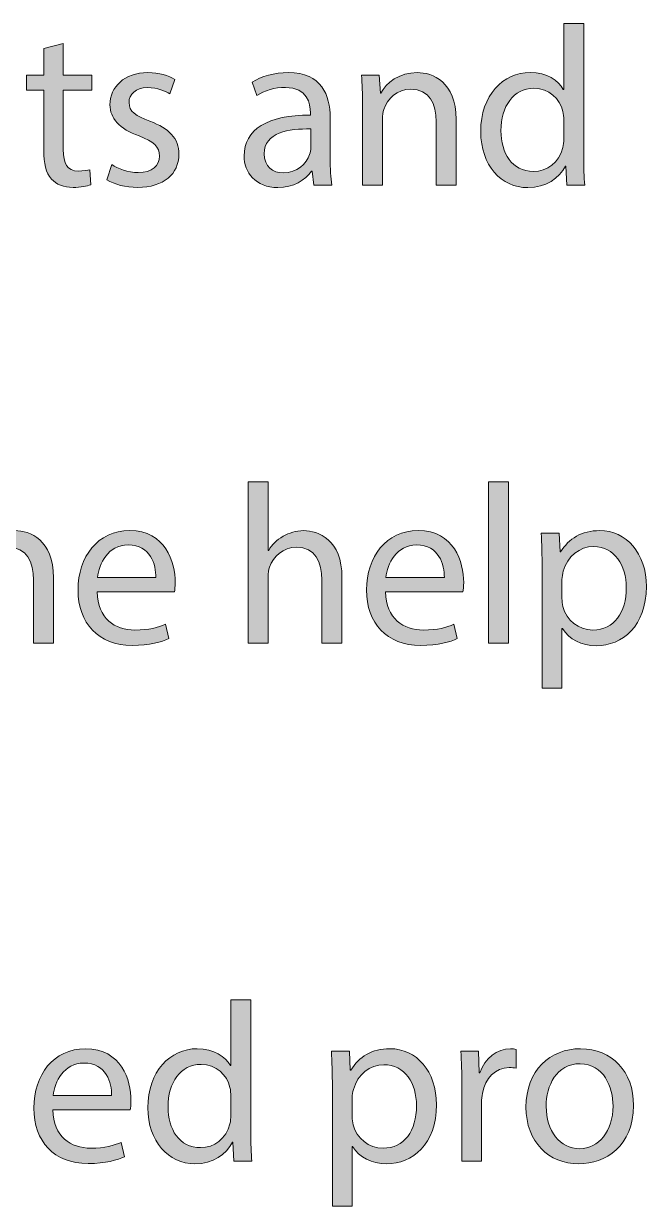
# Model space of a CAD drawing. Header units: inches. Extents: x 0.1 to 22.4, y -34.4 to -0.1.
# Drawn here: x 11.072 to 12.213, y -9.137 to -6.97 of the extents above; entities that cross this region are included whole.
import ezdxf

# ---------------------------------------------------------------- set-up
doc = ezdxf.new("R2010")
doc.units = ezdxf.units.IN
doc.header["$MEASUREMENT"] = 0
doc.layers.add('Layer 1', color=7, linetype='Continuous')

# ---------------------------------------------------------------- blocks, each defined once
blk = doc.blocks.new('block 9')
at = {"layer": 'Layer 1', "true_color": 0x231f20}
h = blk.add_hatch(color=250, dxfattribs=at)
h.dxf.hatch_style = 2
edge = h.paths.add_edge_path()
edge.add_spline(control_points=[(12.0982, -6.9703), (12.0982, -6.9703), (12.0982, -7.214), (12.0982, -7.214), (12.0982, -7.232), (12.0986, -7.2524), (12.0999, -7.2661), (12.0999, -7.2661), (12.067, -7.2661), (12.067, -7.2661), (12.067, -7.2661), (12.0653, -7.2311), (12.0653, -7.2311), (12.0653, -7.2311), (12.0645, -7.2311), (12.0645, -7.2311), (12.0532, -7.2536), (12.0286, -7.2707), (11.9957, -7.2707), (11.947, -7.2707), (11.9095, -7.2295), (11.9095, -7.1682), (11.9091, -7.1011), (11.9507, -7.0599), (11.9999, -7.0599), (12.0307, -7.0599), (12.0515, -7.0745), (12.0607, -7.0907), (12.0607, -7.0907), (12.0616, -7.0907), (12.0616, -7.0907), (12.0616, -7.0907), (12.0616, -6.9703), (12.0616, -6.9703), (12.0616, -6.9703), (12.0982, -6.9703), (12.0982, -6.9703)], knot_values=[0, 0, 0, 0, 1, 1, 1, 2, 2, 2, 3, 3, 3, 4, 4, 4, 5, 5, 5, 6, 6, 6, 7, 7, 7, 8, 8, 8, 9, 9, 9, 10, 10, 10, 11, 11, 11, 12, 12, 12, 12], degree=3, periodic=1)
edge = h.paths.add_edge_path()
edge.add_spline(control_points=[(12.0616, -7.1465), (12.0616, -7.142), (12.0611, -7.1357), (12.0599, -7.1311), (12.0545, -7.1078), (12.0345, -7.0886), (12.007, -7.0886), (11.969, -7.0886), (11.9465, -7.122), (11.9465, -7.1665), (11.9465, -7.2074), (11.9666, -7.2411), (12.0061, -7.2411), (12.0307, -7.2411), (12.0532, -7.2249), (12.0599, -7.1974), (12.0611, -7.1924), (12.0616, -7.1874), (12.0616, -7.1815), (12.0616, -7.1815), (12.0616, -7.1465), (12.0616, -7.1465)], knot_values=[0, 0, 0, 0, 1, 1, 1, 2, 2, 2, 3, 3, 3, 4, 4, 4, 5, 5, 5, 6, 6, 6, 7, 7, 7, 7], degree=3, periodic=1)
h = blk.add_hatch(color=250, dxfattribs=at)
h.dxf.hatch_style = 2
edge = h.paths.add_edge_path()
edge.add_spline(control_points=[(11.1449, -7.0066), (11.1449, -7.0066), (11.1449, -7.0645), (11.1449, -7.0645), (11.1449, -7.0645), (11.1974, -7.0645), (11.1974, -7.0645), (11.1974, -7.0645), (11.1974, -7.0924), (11.1974, -7.0924), (11.1974, -7.0924), (11.1449, -7.0924), (11.1449, -7.0924), (11.1449, -7.0924), (11.1449, -7.2011), (11.1449, -7.2011), (11.1449, -7.2261), (11.152, -7.2403), (11.1724, -7.2403), (11.182, -7.2403), (11.1891, -7.239), (11.1936, -7.2378), (11.1936, -7.2378), (11.1953, -7.2653), (11.1953, -7.2653), (11.1882, -7.2682), (11.177, -7.2703), (11.1628, -7.2703), (11.1457, -7.2703), (11.132, -7.2649), (11.1232, -7.2549), (11.1128, -7.244), (11.1091, -7.2261), (11.1091, -7.2024), (11.1091, -7.2024), (11.1091, -7.0924), (11.1091, -7.0924), (11.1091, -7.0924), (11.0778, -7.0924), (11.0778, -7.0924), (11.0778, -7.0924), (11.0778, -7.0645), (11.0778, -7.0645), (11.0778, -7.0645), (11.1091, -7.0645), (11.1091, -7.0645), (11.1091, -7.0645), (11.1091, -7.0161), (11.1091, -7.0161), (11.1091, -7.0161), (11.1449, -7.0066), (11.1449, -7.0066)], knot_values=[0, 0, 0, 0, 1, 1, 1, 2, 2, 2, 3, 3, 3, 4, 4, 4, 5, 5, 5, 6, 6, 6, 7, 7, 7, 8, 8, 8, 9, 9, 9, 10, 10, 10, 11, 11, 11, 12, 12, 12, 13, 13, 13, 14, 14, 14, 15, 15, 15, 16, 16, 16, 17, 17, 17, 17], degree=3, periodic=1)
h = blk.add_hatch(color=250, dxfattribs=at)
h.dxf.hatch_style = 2
edge = h.paths.add_edge_path()
edge.add_spline(control_points=[(11.2336, -7.2286), (11.2445, -7.2357), (11.2636, -7.2432), (11.282, -7.2432), (11.3086, -7.2432), (11.3211, -7.2299), (11.3211, -7.2132), (11.3211, -7.1957), (11.3107, -7.1861), (11.2836, -7.1761), (11.2474, -7.1632), (11.2303, -7.1432), (11.2303, -7.1191), (11.2303, -7.0865), (11.2566, -7.0599), (11.2999, -7.0599), (11.3203, -7.0599), (11.3382, -7.0657), (11.3495, -7.0724), (11.3495, -7.0724), (11.3403, -7.0991), (11.3403, -7.0991), (11.3324, -7.094), (11.3178, -7.0874), (11.2991, -7.0874), (11.2774, -7.0874), (11.2653, -7.0999), (11.2653, -7.1149), (11.2653, -7.1316), (11.2774, -7.1391), (11.3036, -7.149), (11.3386, -7.1624), (11.3566, -7.1799), (11.3566, -7.2099), (11.3566, -7.2453), (11.329, -7.2703), (11.2811, -7.2703), (11.2591, -7.2703), (11.2386, -7.2649), (11.2245, -7.2565), (11.2245, -7.2565), (11.2336, -7.2286), (11.2336, -7.2286)], knot_values=[0, 0, 0, 0, 1, 1, 1, 2, 2, 2, 3, 3, 3, 4, 4, 4, 5, 5, 5, 6, 6, 6, 7, 7, 7, 8, 8, 8, 9, 9, 9, 10, 10, 10, 11, 11, 11, 12, 12, 12, 13, 13, 13, 14, 14, 14, 14], degree=3, periodic=1)
h = blk.add_hatch(color=250, dxfattribs=at)
h.dxf.hatch_style = 2
edge = h.paths.add_edge_path()
edge.add_spline(control_points=[(11.6036, -7.2661), (11.6036, -7.2661), (11.6007, -7.2407), (11.6007, -7.2407), (11.6007, -7.2407), (11.5995, -7.2407), (11.5995, -7.2407), (11.5882, -7.2565), (11.5666, -7.2707), (11.5378, -7.2707), (11.497, -7.2707), (11.4761, -7.242), (11.4761, -7.2128), (11.4761, -7.164), (11.5195, -7.1374), (11.5974, -7.1378), (11.5974, -7.1378), (11.5974, -7.1336), (11.5974, -7.1336), (11.5974, -7.117), (11.5928, -7.087), (11.5516, -7.087), (11.5328, -7.087), (11.5132, -7.0928), (11.4991, -7.102), (11.4991, -7.102), (11.4907, -7.0778), (11.4907, -7.0778), (11.5074, -7.067), (11.5316, -7.0599), (11.557, -7.0599), (11.6186, -7.0599), (11.6336, -7.102), (11.6336, -7.1424), (11.6336, -7.1424), (11.6336, -7.2178), (11.6336, -7.2178), (11.6336, -7.2353), (11.6345, -7.2524), (11.637, -7.2661), (11.637, -7.2661), (11.6036, -7.2661), (11.6036, -7.2661)], knot_values=[0, 0, 0, 0, 1, 1, 1, 2, 2, 2, 3, 3, 3, 4, 4, 4, 5, 5, 5, 6, 6, 6, 7, 7, 7, 8, 8, 8, 9, 9, 9, 10, 10, 10, 11, 11, 11, 12, 12, 12, 13, 13, 13, 14, 14, 14, 14], degree=3, periodic=1)
edge = h.paths.add_edge_path()
edge.add_spline(control_points=[(11.5982, -7.1632), (11.5582, -7.1624), (11.5128, -7.1695), (11.5128, -7.2086), (11.5128, -7.2324), (11.5286, -7.2436), (11.5474, -7.2436), (11.5736, -7.2436), (11.5903, -7.227), (11.5961, -7.2099), (11.5974, -7.2061), (11.5982, -7.202), (11.5982, -7.1982), (11.5982, -7.1982), (11.5982, -7.1632), (11.5982, -7.1632)], knot_values=[0, 0, 0, 0, 1, 1, 1, 2, 2, 2, 3, 3, 3, 4, 4, 4, 5, 5, 5, 5], degree=3, periodic=1)
h = blk.add_hatch(color=250, dxfattribs=at)
h.dxf.hatch_style = 2
edge = h.paths.add_edge_path()
edge.add_spline(control_points=[(11.6928, -7.1191), (11.6928, -7.0982), (11.6924, -7.0811), (11.6911, -7.0645), (11.6911, -7.0645), (11.7236, -7.0645), (11.7236, -7.0645), (11.7236, -7.0645), (11.7257, -7.0978), (11.7257, -7.0978), (11.7257, -7.0978), (11.7265, -7.0978), (11.7265, -7.0978), (11.7365, -7.0786), (11.7599, -7.0599), (11.7932, -7.0599), (11.8211, -7.0599), (11.8645, -7.0766), (11.8645, -7.1457), (11.8645, -7.1457), (11.8645, -7.2661), (11.8645, -7.2661), (11.8645, -7.2661), (11.8278, -7.2661), (11.8278, -7.2661), (11.8278, -7.2661), (11.8278, -7.1499), (11.8278, -7.1499), (11.8278, -7.1174), (11.8157, -7.0903), (11.7811, -7.0903), (11.757, -7.0903), (11.7382, -7.1074), (11.732, -7.1278), (11.7303, -7.1324), (11.7295, -7.1386), (11.7295, -7.1449), (11.7295, -7.1449), (11.7295, -7.2661), (11.7295, -7.2661), (11.7295, -7.2661), (11.6928, -7.2661), (11.6928, -7.2661), (11.6928, -7.2661), (11.6928, -7.1191), (11.6928, -7.1191)], knot_values=[0, 0, 0, 0, 1, 1, 1, 2, 2, 2, 3, 3, 3, 4, 4, 4, 5, 5, 5, 6, 6, 6, 7, 7, 7, 8, 8, 8, 9, 9, 9, 10, 10, 10, 11, 11, 11, 12, 12, 12, 13, 13, 13, 14, 14, 14, 15, 15, 15, 15], degree=3, periodic=1)
at = {"layer": 'Layer 1', "lineweight": 0}
for points, knots in [([(12.0982, -6.9703), (12.0982, -6.9703), (12.0982, -7.214), (12.0982, -7.214), (12.0982, -7.232), (12.0986, -7.2524), (12.0999, -7.2661), (12.0999, -7.2661), (12.067, -7.2661), (12.067, -7.2661), (12.067, -7.2661), (12.0653, -7.2311), (12.0653, -7.2311), (12.0653, -7.2311), (12.0645, -7.2311), (12.0645, -7.2311), (12.0532, -7.2536), (12.0286, -7.2707), (11.9957, -7.2707), (11.947, -7.2707), (11.9095, -7.2295), (11.9095, -7.1682), (11.9091, -7.1011), (11.9507, -7.0599), (11.9999, -7.0599), (12.0307, -7.0599), (12.0515, -7.0745), (12.0607, -7.0907), (12.0607, -7.0907), (12.0616, -7.0907), (12.0616, -7.0907), (12.0616, -7.0907), (12.0616, -6.9703), (12.0616, -6.9703), (12.0616, -6.9703), (12.0982, -6.9703), (12.0982, -6.9703)], [0, 0, 0, 0, 1, 1, 1, 2, 2, 2, 3, 3, 3, 4, 4, 4, 5, 5, 5, 6, 6, 6, 7, 7, 7, 8, 8, 8, 9, 9, 9, 10, 10, 10, 11, 11, 11, 12, 12, 12, 12]), ([(11.1449, -7.0066), (11.1449, -7.0066), (11.1449, -7.0645), (11.1449, -7.0645), (11.1449, -7.0645), (11.1974, -7.0645), (11.1974, -7.0645), (11.1974, -7.0645), (11.1974, -7.0924), (11.1974, -7.0924), (11.1974, -7.0924), (11.1449, -7.0924), (11.1449, -7.0924), (11.1449, -7.0924), (11.1449, -7.2011), (11.1449, -7.2011), (11.1449, -7.2261), (11.152, -7.2403), (11.1724, -7.2403), (11.182, -7.2403), (11.1891, -7.239), (11.1936, -7.2378), (11.1936, -7.2378), (11.1953, -7.2653), (11.1953, -7.2653), (11.1882, -7.2682), (11.177, -7.2703), (11.1628, -7.2703), (11.1457, -7.2703), (11.132, -7.2649), (11.1232, -7.2549), (11.1128, -7.244), (11.1091, -7.2261), (11.1091, -7.2024), (11.1091, -7.2024), (11.1091, -7.0924), (11.1091, -7.0924), (11.1091, -7.0924), (11.0778, -7.0924), (11.0778, -7.0924), (11.0778, -7.0924), (11.0778, -7.0645), (11.0778, -7.0645), (11.0778, -7.0645), (11.1091, -7.0645), (11.1091, -7.0645), (11.1091, -7.0645), (11.1091, -7.0161), (11.1091, -7.0161), (11.1091, -7.0161), (11.1449, -7.0066), (11.1449, -7.0066)], [0, 0, 0, 0, 1, 1, 1, 2, 2, 2, 3, 3, 3, 4, 4, 4, 5, 5, 5, 6, 6, 6, 7, 7, 7, 8, 8, 8, 9, 9, 9, 10, 10, 10, 11, 11, 11, 12, 12, 12, 13, 13, 13, 14, 14, 14, 15, 15, 15, 16, 16, 16, 17, 17, 17, 17]), ([(11.2336, -7.2286), (11.2445, -7.2357), (11.2636, -7.2432), (11.282, -7.2432), (11.3086, -7.2432), (11.3211, -7.2299), (11.3211, -7.2132), (11.3211, -7.1957), (11.3107, -7.1861), (11.2836, -7.1761), (11.2474, -7.1632), (11.2303, -7.1432), (11.2303, -7.1191), (11.2303, -7.0865), (11.2566, -7.0599), (11.2999, -7.0599), (11.3203, -7.0599), (11.3382, -7.0657), (11.3495, -7.0724), (11.3495, -7.0724), (11.3403, -7.0991), (11.3403, -7.0991), (11.3324, -7.094), (11.3178, -7.0874), (11.2991, -7.0874), (11.2774, -7.0874), (11.2653, -7.0999), (11.2653, -7.1149), (11.2653, -7.1316), (11.2774, -7.1391), (11.3036, -7.149), (11.3386, -7.1624), (11.3566, -7.1799), (11.3566, -7.2099), (11.3566, -7.2453), (11.329, -7.2703), (11.2811, -7.2703), (11.2591, -7.2703), (11.2386, -7.2649), (11.2245, -7.2565), (11.2245, -7.2565), (11.2336, -7.2286), (11.2336, -7.2286)], [0, 0, 0, 0, 1, 1, 1, 2, 2, 2, 3, 3, 3, 4, 4, 4, 5, 5, 5, 6, 6, 6, 7, 7, 7, 8, 8, 8, 9, 9, 9, 10, 10, 10, 11, 11, 11, 12, 12, 12, 13, 13, 13, 14, 14, 14, 14]), ([(11.6036, -7.2661), (11.6036, -7.2661), (11.6007, -7.2407), (11.6007, -7.2407), (11.6007, -7.2407), (11.5995, -7.2407), (11.5995, -7.2407), (11.5882, -7.2565), (11.5666, -7.2707), (11.5378, -7.2707), (11.497, -7.2707), (11.4761, -7.242), (11.4761, -7.2128), (11.4761, -7.164), (11.5195, -7.1374), (11.5974, -7.1378), (11.5974, -7.1378), (11.5974, -7.1336), (11.5974, -7.1336), (11.5974, -7.117), (11.5928, -7.087), (11.5516, -7.087), (11.5328, -7.087), (11.5132, -7.0928), (11.4991, -7.102), (11.4991, -7.102), (11.4907, -7.0778), (11.4907, -7.0778), (11.5074, -7.067), (11.5316, -7.0599), (11.557, -7.0599), (11.6186, -7.0599), (11.6336, -7.102), (11.6336, -7.1424), (11.6336, -7.1424), (11.6336, -7.2178), (11.6336, -7.2178), (11.6336, -7.2353), (11.6345, -7.2524), (11.637, -7.2661), (11.637, -7.2661), (11.6036, -7.2661), (11.6036, -7.2661)], [0, 0, 0, 0, 1, 1, 1, 2, 2, 2, 3, 3, 3, 4, 4, 4, 5, 5, 5, 6, 6, 6, 7, 7, 7, 8, 8, 8, 9, 9, 9, 10, 10, 10, 11, 11, 11, 12, 12, 12, 13, 13, 13, 14, 14, 14, 14]), ([(11.6928, -7.1191), (11.6928, -7.0982), (11.6924, -7.0811), (11.6911, -7.0645), (11.6911, -7.0645), (11.7236, -7.0645), (11.7236, -7.0645), (11.7236, -7.0645), (11.7257, -7.0978), (11.7257, -7.0978), (11.7257, -7.0978), (11.7265, -7.0978), (11.7265, -7.0978), (11.7365, -7.0786), (11.7599, -7.0599), (11.7932, -7.0599), (11.8211, -7.0599), (11.8645, -7.0766), (11.8645, -7.1457), (11.8645, -7.1457), (11.8645, -7.2661), (11.8645, -7.2661), (11.8645, -7.2661), (11.8278, -7.2661), (11.8278, -7.2661), (11.8278, -7.2661), (11.8278, -7.1499), (11.8278, -7.1499), (11.8278, -7.1174), (11.8157, -7.0903), (11.7811, -7.0903), (11.757, -7.0903), (11.7382, -7.1074), (11.732, -7.1278), (11.7303, -7.1324), (11.7295, -7.1386), (11.7295, -7.1449), (11.7295, -7.1449), (11.7295, -7.2661), (11.7295, -7.2661), (11.7295, -7.2661), (11.6928, -7.2661), (11.6928, -7.2661), (11.6928, -7.2661), (11.6928, -7.1191), (11.6928, -7.1191)], [0, 0, 0, 0, 1, 1, 1, 2, 2, 2, 3, 3, 3, 4, 4, 4, 5, 5, 5, 6, 6, 6, 7, 7, 7, 8, 8, 8, 9, 9, 9, 10, 10, 10, 11, 11, 11, 12, 12, 12, 13, 13, 13, 14, 14, 14, 15, 15, 15, 15]), ([(12.0616, -7.1465), (12.0616, -7.142), (12.0611, -7.1357), (12.0599, -7.1311), (12.0545, -7.1078), (12.0345, -7.0886), (12.007, -7.0886), (11.969, -7.0886), (11.9465, -7.122), (11.9465, -7.1665), (11.9465, -7.2074), (11.9666, -7.2411), (12.0061, -7.2411), (12.0307, -7.2411), (12.0532, -7.2249), (12.0599, -7.1974), (12.0611, -7.1924), (12.0616, -7.1874), (12.0616, -7.1815), (12.0616, -7.1815), (12.0616, -7.1465), (12.0616, -7.1465)], [0, 0, 0, 0, 1, 1, 1, 2, 2, 2, 3, 3, 3, 4, 4, 4, 5, 5, 5, 6, 6, 6, 7, 7, 7, 7]), ([(11.5982, -7.1632), (11.5582, -7.1624), (11.5128, -7.1695), (11.5128, -7.2086), (11.5128, -7.2324), (11.5286, -7.2436), (11.5474, -7.2436), (11.5736, -7.2436), (11.5903, -7.227), (11.5961, -7.2099), (11.5974, -7.2061), (11.5982, -7.202), (11.5982, -7.1982), (11.5982, -7.1982), (11.5982, -7.1632), (11.5982, -7.1632)], [0, 0, 0, 0, 1, 1, 1, 2, 2, 2, 3, 3, 3, 4, 4, 4, 5, 5, 5, 5])]:
    blk.add_open_spline(points, degree=3, knots=knots, dxfattribs=at)
blk = doc.blocks.new('block 10')
at = {"layer": 'Layer 1', "true_color": 0x231f20}
h = blk.add_hatch(color=250, dxfattribs=at)
h.dxf.hatch_style = 2
edge = h.paths.add_edge_path()
edge.add_spline(control_points=[(10.9553, -7.8095), (10.9553, -7.8095), (10.9919, -7.8095), (10.9919, -7.8095), (10.9919, -7.8095), (10.9919, -7.9353), (10.9919, -7.9353), (10.9919, -7.9353), (10.9928, -7.9353), (10.9928, -7.9353), (10.9986, -7.9249), (11.0078, -7.9157), (11.019, -7.9095), (11.0299, -7.9032), (11.0428, -7.899), (11.0565, -7.899), (11.0836, -7.899), (11.1269, -7.9157), (11.1269, -7.9853), (11.1269, -7.9853), (11.1269, -8.1053), (11.1269, -8.1053), (11.1269, -8.1053), (11.0903, -8.1053), (11.0903, -8.1053), (11.0903, -8.1053), (11.0903, -7.9894), (11.0903, -7.9894), (11.0903, -7.9569), (11.0782, -7.9295), (11.0436, -7.9295), (11.0199, -7.9295), (11.0011, -7.9461), (10.9944, -7.9661), (10.9924, -7.9711), (10.9919, -7.9765), (10.9919, -7.9836), (10.9919, -7.9836), (10.9919, -8.1053), (10.9919, -8.1053), (10.9919, -8.1053), (10.9553, -8.1053), (10.9553, -8.1053), (10.9553, -8.1053), (10.9553, -7.8095), (10.9553, -7.8095)], knot_values=[0, 0, 0, 0, 1, 1, 1, 2, 2, 2, 3, 3, 3, 4, 4, 4, 5, 5, 5, 6, 6, 6, 7, 7, 7, 8, 8, 8, 9, 9, 9, 10, 10, 10, 11, 11, 11, 12, 12, 12, 13, 13, 13, 14, 14, 14, 15, 15, 15, 15], degree=3, periodic=1)
h = blk.add_hatch(color=250, dxfattribs=at)
h.dxf.hatch_style = 2
edge = h.paths.add_edge_path()
edge.add_spline(control_points=[(11.4836, -7.8095), (11.4836, -7.8095), (11.5203, -7.8095), (11.5203, -7.8095), (11.5203, -7.8095), (11.5203, -7.9353), (11.5203, -7.9353), (11.5203, -7.9353), (11.5211, -7.9353), (11.5211, -7.9353), (11.5269, -7.9249), (11.5361, -7.9157), (11.5474, -7.9095), (11.5582, -7.9032), (11.5711, -7.899), (11.5849, -7.899), (11.6119, -7.899), (11.6553, -7.9157), (11.6553, -7.9853), (11.6553, -7.9853), (11.6553, -8.1053), (11.6553, -8.1053), (11.6553, -8.1053), (11.6186, -8.1053), (11.6186, -8.1053), (11.6186, -8.1053), (11.6186, -7.9894), (11.6186, -7.9894), (11.6186, -7.9569), (11.6065, -7.9295), (11.5719, -7.9295), (11.5482, -7.9295), (11.5294, -7.9461), (11.5228, -7.9661), (11.5207, -7.9711), (11.5203, -7.9765), (11.5203, -7.9836), (11.5203, -7.9836), (11.5203, -8.1053), (11.5203, -8.1053), (11.5203, -8.1053), (11.4836, -8.1053), (11.4836, -8.1053), (11.4836, -8.1053), (11.4836, -7.8095), (11.4836, -7.8095)], knot_values=[0, 0, 0, 0, 1, 1, 1, 2, 2, 2, 3, 3, 3, 4, 4, 4, 5, 5, 5, 6, 6, 6, 7, 7, 7, 8, 8, 8, 9, 9, 9, 10, 10, 10, 11, 11, 11, 12, 12, 12, 13, 13, 13, 14, 14, 14, 15, 15, 15, 15], degree=3, periodic=1)
h = blk.add_hatch(color=250, dxfattribs=at)
h.dxf.hatch_style = 2
h.paths.add_polyline_path([(11.9236, -7.8095), (11.9603, -7.8095), (11.9603, -8.1053), (11.9236, -8.1053)])
h = blk.add_hatch(color=250, dxfattribs=at)
h.dxf.hatch_style = 2
edge = h.paths.add_edge_path()
edge.add_spline(control_points=[(11.2069, -8.0111), (11.2078, -8.0607), (11.2394, -8.0811), (11.2761, -8.0811), (11.3024, -8.0811), (11.3182, -8.0765), (11.3319, -8.0707), (11.3319, -8.0707), (11.3382, -8.0969), (11.3382, -8.0969), (11.3253, -8.1028), (11.3032, -8.1094), (11.2711, -8.1094), (11.209, -8.1094), (11.1719, -8.0686), (11.1719, -8.0078), (11.1719, -7.947), (11.2078, -7.899), (11.2665, -7.899), (11.3324, -7.899), (11.3499, -7.9569), (11.3499, -7.994), (11.3499, -8.0015), (11.349, -8.0074), (11.3486, -8.0111), (11.3486, -8.0111), (11.2069, -8.0111), (11.2069, -8.0111)], knot_values=[0, 0, 0, 0, 1, 1, 1, 2, 2, 2, 3, 3, 3, 4, 4, 4, 5, 5, 5, 6, 6, 6, 7, 7, 7, 8, 8, 8, 9, 9, 9, 9], degree=3, periodic=1)
edge = h.paths.add_edge_path()
edge.add_spline(control_points=[(11.3144, -7.9849), (11.3149, -7.9615), (11.3049, -7.9253), (11.2636, -7.9253), (11.2265, -7.9253), (11.2103, -7.9595), (11.2074, -7.9849), (11.2074, -7.9849), (11.3144, -7.9849), (11.3144, -7.9849)], knot_values=[0, 0, 0, 0, 1, 1, 1, 2, 2, 2, 3, 3, 3, 3], degree=3, periodic=1)
h = blk.add_hatch(color=250, dxfattribs=at)
h.dxf.hatch_style = 2
edge = h.paths.add_edge_path()
edge.add_spline(control_points=[(11.7353, -8.0111), (11.7361, -8.0607), (11.7678, -8.0811), (11.8044, -8.0811), (11.8307, -8.0811), (11.8465, -8.0765), (11.8603, -8.0707), (11.8603, -8.0707), (11.8665, -8.0969), (11.8665, -8.0969), (11.8536, -8.1028), (11.8315, -8.1094), (11.7994, -8.1094), (11.7374, -8.1094), (11.7003, -8.0686), (11.7003, -8.0078), (11.7003, -7.947), (11.7361, -7.899), (11.7949, -7.899), (11.8607, -7.899), (11.8782, -7.9569), (11.8782, -7.994), (11.8782, -8.0015), (11.8773, -8.0074), (11.8769, -8.0111), (11.8769, -8.0111), (11.7353, -8.0111), (11.7353, -8.0111)], knot_values=[0, 0, 0, 0, 1, 1, 1, 2, 2, 2, 3, 3, 3, 4, 4, 4, 5, 5, 5, 6, 6, 6, 7, 7, 7, 8, 8, 8, 9, 9, 9, 9], degree=3, periodic=1)
edge = h.paths.add_edge_path()
edge.add_spline(control_points=[(11.8428, -7.9849), (11.8432, -7.9615), (11.8332, -7.9253), (11.7919, -7.9253), (11.7549, -7.9253), (11.7386, -7.9595), (11.7357, -7.9849), (11.7357, -7.9849), (11.8428, -7.9849), (11.8428, -7.9849)], knot_values=[0, 0, 0, 0, 1, 1, 1, 2, 2, 2, 3, 3, 3, 3], degree=3, periodic=1)
h = blk.add_hatch(color=250, dxfattribs=at)
h.dxf.hatch_style = 2
edge = h.paths.add_edge_path()
edge.add_spline(control_points=[(12.0219, -7.9694), (12.0219, -7.9436), (12.0211, -7.9228), (12.0203, -7.9036), (12.0203, -7.9036), (12.0532, -7.9036), (12.0532, -7.9036), (12.0532, -7.9036), (12.0549, -7.9382), (12.0549, -7.9382), (12.0549, -7.9382), (12.0557, -7.9382), (12.0557, -7.9382), (12.0707, -7.9136), (12.0944, -7.899), (12.1273, -7.899), (12.1761, -7.899), (12.2128, -7.9403), (12.2128, -8.0015), (12.2128, -8.074), (12.1686, -8.1099), (12.1211, -8.1099), (12.0944, -8.1099), (12.0711, -8.0982), (12.059, -8.0782), (12.059, -8.0782), (12.0582, -8.0782), (12.0582, -8.0782), (12.0582, -8.0782), (12.0582, -8.1878), (12.0582, -8.1878), (12.0582, -8.1878), (12.0219, -8.1878), (12.0219, -8.1878), (12.0219, -8.1878), (12.0219, -7.9694), (12.0219, -7.9694)], knot_values=[0, 0, 0, 0, 1, 1, 1, 2, 2, 2, 3, 3, 3, 4, 4, 4, 5, 5, 5, 6, 6, 6, 7, 7, 7, 8, 8, 8, 9, 9, 9, 10, 10, 10, 11, 11, 11, 12, 12, 12, 12], degree=3, periodic=1)
edge = h.paths.add_edge_path()
edge.add_spline(control_points=[(12.0582, -8.0232), (12.0582, -8.0286), (12.059, -8.0336), (12.0599, -8.0382), (12.0665, -8.0636), (12.0886, -8.0811), (12.1148, -8.0811), (12.1536, -8.0811), (12.1761, -8.0494), (12.1761, -8.0032), (12.1761, -7.9628), (12.1548, -7.9282), (12.1161, -7.9282), (12.0911, -7.9282), (12.0678, -7.9461), (12.0607, -7.9736), (12.0594, -7.9782), (12.0582, -7.9836), (12.0582, -7.9886), (12.0582, -7.9886), (12.0582, -8.0232), (12.0582, -8.0232)], knot_values=[0, 0, 0, 0, 1, 1, 1, 2, 2, 2, 3, 3, 3, 4, 4, 4, 5, 5, 5, 6, 6, 6, 7, 7, 7, 7], degree=3, periodic=1)
at = {"layer": 'Layer 1', "lineweight": 0}
blk.add_lwpolyline([(11.9236, -7.8095), (11.9603, -7.8095), (11.9603, -8.1053), (11.9236, -8.1053), (11.9236, -7.8095)], dxfattribs=at)
for points, knots in [([(10.9553, -7.8095), (10.9553, -7.8095), (10.9919, -7.8095), (10.9919, -7.8095), (10.9919, -7.8095), (10.9919, -7.9353), (10.9919, -7.9353), (10.9919, -7.9353), (10.9928, -7.9353), (10.9928, -7.9353), (10.9986, -7.9249), (11.0078, -7.9157), (11.019, -7.9095), (11.0299, -7.9032), (11.0428, -7.899), (11.0565, -7.899), (11.0836, -7.899), (11.1269, -7.9157), (11.1269, -7.9853), (11.1269, -7.9853), (11.1269, -8.1053), (11.1269, -8.1053), (11.1269, -8.1053), (11.0903, -8.1053), (11.0903, -8.1053), (11.0903, -8.1053), (11.0903, -7.9894), (11.0903, -7.9894), (11.0903, -7.9569), (11.0782, -7.9295), (11.0436, -7.9295), (11.0199, -7.9295), (11.0011, -7.9461), (10.9944, -7.9661), (10.9924, -7.9711), (10.9919, -7.9765), (10.9919, -7.9836), (10.9919, -7.9836), (10.9919, -8.1053), (10.9919, -8.1053), (10.9919, -8.1053), (10.9553, -8.1053), (10.9553, -8.1053), (10.9553, -8.1053), (10.9553, -7.8095), (10.9553, -7.8095)], [0, 0, 0, 0, 1, 1, 1, 2, 2, 2, 3, 3, 3, 4, 4, 4, 5, 5, 5, 6, 6, 6, 7, 7, 7, 8, 8, 8, 9, 9, 9, 10, 10, 10, 11, 11, 11, 12, 12, 12, 13, 13, 13, 14, 14, 14, 15, 15, 15, 15]), ([(11.4836, -7.8095), (11.4836, -7.8095), (11.5203, -7.8095), (11.5203, -7.8095), (11.5203, -7.8095), (11.5203, -7.9353), (11.5203, -7.9353), (11.5203, -7.9353), (11.5211, -7.9353), (11.5211, -7.9353), (11.5269, -7.9249), (11.5361, -7.9157), (11.5474, -7.9095), (11.5582, -7.9032), (11.5711, -7.899), (11.5849, -7.899), (11.6119, -7.899), (11.6553, -7.9157), (11.6553, -7.9853), (11.6553, -7.9853), (11.6553, -8.1053), (11.6553, -8.1053), (11.6553, -8.1053), (11.6186, -8.1053), (11.6186, -8.1053), (11.6186, -8.1053), (11.6186, -7.9894), (11.6186, -7.9894), (11.6186, -7.9569), (11.6065, -7.9295), (11.5719, -7.9295), (11.5482, -7.9295), (11.5294, -7.9461), (11.5228, -7.9661), (11.5207, -7.9711), (11.5203, -7.9765), (11.5203, -7.9836), (11.5203, -7.9836), (11.5203, -8.1053), (11.5203, -8.1053), (11.5203, -8.1053), (11.4836, -8.1053), (11.4836, -8.1053), (11.4836, -8.1053), (11.4836, -7.8095), (11.4836, -7.8095)], [0, 0, 0, 0, 1, 1, 1, 2, 2, 2, 3, 3, 3, 4, 4, 4, 5, 5, 5, 6, 6, 6, 7, 7, 7, 8, 8, 8, 9, 9, 9, 10, 10, 10, 11, 11, 11, 12, 12, 12, 13, 13, 13, 14, 14, 14, 15, 15, 15, 15]), ([(11.2069, -8.0111), (11.2078, -8.0607), (11.2394, -8.0811), (11.2761, -8.0811), (11.3024, -8.0811), (11.3182, -8.0765), (11.3319, -8.0707), (11.3319, -8.0707), (11.3382, -8.0969), (11.3382, -8.0969), (11.3253, -8.1028), (11.3032, -8.1094), (11.2711, -8.1094), (11.209, -8.1094), (11.1719, -8.0686), (11.1719, -8.0078), (11.1719, -7.947), (11.2078, -7.899), (11.2665, -7.899), (11.3324, -7.899), (11.3499, -7.9569), (11.3499, -7.994), (11.3499, -8.0015), (11.349, -8.0074), (11.3486, -8.0111), (11.3486, -8.0111), (11.2069, -8.0111), (11.2069, -8.0111)], [0, 0, 0, 0, 1, 1, 1, 2, 2, 2, 3, 3, 3, 4, 4, 4, 5, 5, 5, 6, 6, 6, 7, 7, 7, 8, 8, 8, 9, 9, 9, 9]), ([(11.7353, -8.0111), (11.7361, -8.0607), (11.7678, -8.0811), (11.8044, -8.0811), (11.8307, -8.0811), (11.8465, -8.0765), (11.8603, -8.0707), (11.8603, -8.0707), (11.8665, -8.0969), (11.8665, -8.0969), (11.8536, -8.1028), (11.8315, -8.1094), (11.7994, -8.1094), (11.7374, -8.1094), (11.7003, -8.0686), (11.7003, -8.0078), (11.7003, -7.947), (11.7361, -7.899), (11.7949, -7.899), (11.8607, -7.899), (11.8782, -7.9569), (11.8782, -7.994), (11.8782, -8.0015), (11.8773, -8.0074), (11.8769, -8.0111), (11.8769, -8.0111), (11.7353, -8.0111), (11.7353, -8.0111)], [0, 0, 0, 0, 1, 1, 1, 2, 2, 2, 3, 3, 3, 4, 4, 4, 5, 5, 5, 6, 6, 6, 7, 7, 7, 8, 8, 8, 9, 9, 9, 9]), ([(12.0219, -7.9694), (12.0219, -7.9436), (12.0211, -7.9228), (12.0203, -7.9036), (12.0203, -7.9036), (12.0532, -7.9036), (12.0532, -7.9036), (12.0532, -7.9036), (12.0549, -7.9382), (12.0549, -7.9382), (12.0549, -7.9382), (12.0557, -7.9382), (12.0557, -7.9382), (12.0707, -7.9136), (12.0944, -7.899), (12.1273, -7.899), (12.1761, -7.899), (12.2128, -7.9403), (12.2128, -8.0015), (12.2128, -8.074), (12.1686, -8.1099), (12.1211, -8.1099), (12.0944, -8.1099), (12.0711, -8.0982), (12.059, -8.0782), (12.059, -8.0782), (12.0582, -8.0782), (12.0582, -8.0782), (12.0582, -8.0782), (12.0582, -8.1878), (12.0582, -8.1878), (12.0582, -8.1878), (12.0219, -8.1878), (12.0219, -8.1878), (12.0219, -8.1878), (12.0219, -7.9694), (12.0219, -7.9694)], [0, 0, 0, 0, 1, 1, 1, 2, 2, 2, 3, 3, 3, 4, 4, 4, 5, 5, 5, 6, 6, 6, 7, 7, 7, 8, 8, 8, 9, 9, 9, 10, 10, 10, 11, 11, 11, 12, 12, 12, 12]), ([(11.3144, -7.9849), (11.3149, -7.9615), (11.3049, -7.9253), (11.2636, -7.9253), (11.2265, -7.9253), (11.2103, -7.9595), (11.2074, -7.9849), (11.2074, -7.9849), (11.3144, -7.9849), (11.3144, -7.9849)], [0, 0, 0, 0, 1, 1, 1, 2, 2, 2, 3, 3, 3, 3]), ([(11.8428, -7.9849), (11.8432, -7.9615), (11.8332, -7.9253), (11.7919, -7.9253), (11.7549, -7.9253), (11.7386, -7.9595), (11.7357, -7.9849), (11.7357, -7.9849), (11.8428, -7.9849), (11.8428, -7.9849)], [0, 0, 0, 0, 1, 1, 1, 2, 2, 2, 3, 3, 3, 3]), ([(12.0582, -8.0232), (12.0582, -8.0286), (12.059, -8.0336), (12.0599, -8.0382), (12.0665, -8.0636), (12.0886, -8.0811), (12.1148, -8.0811), (12.1536, -8.0811), (12.1761, -8.0494), (12.1761, -8.0032), (12.1761, -7.9628), (12.1548, -7.9282), (12.1161, -7.9282), (12.0911, -7.9282), (12.0678, -7.9461), (12.0607, -7.9736), (12.0594, -7.9782), (12.0582, -7.9836), (12.0582, -7.9886), (12.0582, -7.9886), (12.0582, -8.0232), (12.0582, -8.0232)], [0, 0, 0, 0, 1, 1, 1, 2, 2, 2, 3, 3, 3, 4, 4, 4, 5, 5, 5, 6, 6, 6, 7, 7, 7, 7])]:
    blk.add_open_spline(points, degree=3, knots=knots, dxfattribs=at)
blk = doc.blocks.new('block 11')
at = {"layer": 'Layer 1', "true_color": 0x231f20}
h = blk.add_hatch(color=250, dxfattribs=at)
h.dxf.hatch_style = 2
edge = h.paths.add_edge_path()
edge.add_spline(control_points=[(11.4885, -8.7586), (11.4885, -8.7586), (11.4885, -9.0023), (11.4885, -9.0023), (11.4885, -9.0203), (11.4889, -9.0407), (11.4902, -9.0544), (11.4902, -9.0544), (11.4573, -9.0544), (11.4573, -9.0544), (11.4573, -9.0544), (11.4556, -9.0194), (11.4556, -9.0194), (11.4556, -9.0194), (11.4548, -9.0194), (11.4548, -9.0194), (11.4435, -9.0419), (11.4189, -9.059), (11.386, -9.059), (11.3373, -9.059), (11.2998, -9.0178), (11.2998, -8.9565), (11.2993, -8.8894), (11.341, -8.8482), (11.3902, -8.8482), (11.421, -8.8482), (11.4418, -8.8628), (11.451, -8.879), (11.451, -8.879), (11.4518, -8.879), (11.4518, -8.879), (11.4518, -8.879), (11.4518, -8.7586), (11.4518, -8.7586), (11.4518, -8.7586), (11.4885, -8.7586), (11.4885, -8.7586)], knot_values=[0, 0, 0, 0, 1, 1, 1, 2, 2, 2, 3, 3, 3, 4, 4, 4, 5, 5, 5, 6, 6, 6, 7, 7, 7, 8, 8, 8, 9, 9, 9, 10, 10, 10, 11, 11, 11, 12, 12, 12, 12], degree=3, periodic=1)
edge = h.paths.add_edge_path()
edge.add_spline(control_points=[(11.4518, -8.9348), (11.4518, -8.9303), (11.4514, -8.924), (11.4502, -8.9194), (11.4448, -8.8961), (11.4248, -8.8769), (11.3973, -8.8769), (11.3593, -8.8769), (11.3368, -8.9103), (11.3368, -8.9548), (11.3368, -8.9957), (11.3569, -9.0294), (11.3964, -9.0294), (11.421, -9.0294), (11.4435, -9.0132), (11.4502, -8.9857), (11.4514, -8.9807), (11.4518, -8.9757), (11.4518, -8.9698), (11.4518, -8.9698), (11.4518, -8.9348), (11.4518, -8.9348)], knot_values=[0, 0, 0, 0, 1, 1, 1, 2, 2, 2, 3, 3, 3, 4, 4, 4, 5, 5, 5, 6, 6, 6, 7, 7, 7, 7], degree=3, periodic=1)
h = blk.add_hatch(color=250, dxfattribs=at)
h.dxf.hatch_style = 2
edge = h.paths.add_edge_path()
edge.add_spline(control_points=[(11.126, -8.9603), (11.1269, -9.0098), (11.1585, -9.0303), (11.1952, -9.0303), (11.2214, -9.0303), (11.2373, -9.0257), (11.251, -9.0198), (11.251, -9.0198), (11.2573, -9.0461), (11.2573, -9.0461), (11.2444, -9.0519), (11.2223, -9.0586), (11.1902, -9.0586), (11.1281, -9.0586), (11.091, -9.0178), (11.091, -8.9569), (11.091, -8.8961), (11.1269, -8.8482), (11.1856, -8.8482), (11.2514, -8.8482), (11.2689, -8.9061), (11.2689, -8.9432), (11.2689, -8.9507), (11.2681, -8.9565), (11.2677, -8.9603), (11.2677, -8.9603), (11.126, -8.9603), (11.126, -8.9603)], knot_values=[0, 0, 0, 0, 1, 1, 1, 2, 2, 2, 3, 3, 3, 4, 4, 4, 5, 5, 5, 6, 6, 6, 7, 7, 7, 8, 8, 8, 9, 9, 9, 9], degree=3, periodic=1)
edge = h.paths.add_edge_path()
edge.add_spline(control_points=[(11.2335, -8.934), (11.2339, -8.9107), (11.2239, -8.8744), (11.1827, -8.8744), (11.1456, -8.8744), (11.1294, -8.9086), (11.1264, -8.934), (11.1264, -8.934), (11.2335, -8.934), (11.2335, -8.934)], knot_values=[0, 0, 0, 0, 1, 1, 1, 2, 2, 2, 3, 3, 3, 3], degree=3, periodic=1)
h = blk.add_hatch(color=250, dxfattribs=at)
h.dxf.hatch_style = 2
edge = h.paths.add_edge_path()
edge.add_spline(control_points=[(11.6377, -8.9186), (11.6377, -8.8928), (11.6368, -8.8719), (11.636, -8.8528), (11.636, -8.8528), (11.6689, -8.8528), (11.6689, -8.8528), (11.6689, -8.8528), (11.6706, -8.8874), (11.6706, -8.8874), (11.6706, -8.8874), (11.6714, -8.8874), (11.6714, -8.8874), (11.6864, -8.8628), (11.7102, -8.8482), (11.7431, -8.8482), (11.7918, -8.8482), (11.8285, -8.8894), (11.8285, -8.9507), (11.8285, -9.0232), (11.7843, -9.059), (11.7368, -9.059), (11.7102, -9.059), (11.6868, -9.0473), (11.6748, -9.0274), (11.6748, -9.0274), (11.6739, -9.0274), (11.6739, -9.0274), (11.6739, -9.0274), (11.6739, -9.1369), (11.6739, -9.1369), (11.6739, -9.1369), (11.6377, -9.1369), (11.6377, -9.1369), (11.6377, -9.1369), (11.6377, -8.9186), (11.6377, -8.9186)], knot_values=[0, 0, 0, 0, 1, 1, 1, 2, 2, 2, 3, 3, 3, 4, 4, 4, 5, 5, 5, 6, 6, 6, 7, 7, 7, 8, 8, 8, 9, 9, 9, 10, 10, 10, 11, 11, 11, 12, 12, 12, 12], degree=3, periodic=1)
edge = h.paths.add_edge_path()
edge.add_spline(control_points=[(11.6739, -8.9724), (11.6739, -8.9778), (11.6748, -8.9828), (11.6756, -8.9874), (11.6823, -9.0128), (11.7043, -9.0303), (11.7306, -9.0303), (11.7693, -9.0303), (11.7918, -8.9986), (11.7918, -8.9524), (11.7918, -8.9119), (11.7706, -8.8774), (11.7318, -8.8774), (11.7068, -8.8774), (11.6835, -8.8953), (11.6764, -8.9228), (11.6752, -8.9274), (11.6739, -8.9328), (11.6739, -8.9378), (11.6739, -8.9378), (11.6739, -8.9724), (11.6739, -8.9724)], knot_values=[0, 0, 0, 0, 1, 1, 1, 2, 2, 2, 3, 3, 3, 4, 4, 4, 5, 5, 5, 6, 6, 6, 7, 7, 7, 7], degree=3, periodic=1)
h = blk.add_hatch(color=250, dxfattribs=at)
h.dxf.hatch_style = 2
edge = h.paths.add_edge_path()
edge.add_spline(control_points=[(11.8748, -8.9157), (11.8748, -8.8919), (11.8743, -8.8715), (11.8731, -8.8528), (11.8731, -8.8528), (11.9052, -8.8528), (11.9052, -8.8528), (11.9052, -8.8528), (11.9064, -8.8924), (11.9064, -8.8924), (11.9064, -8.8924), (11.9081, -8.8924), (11.9081, -8.8924), (11.9173, -8.8653), (11.9393, -8.8482), (11.9639, -8.8482), (11.9681, -8.8482), (11.971, -8.8486), (11.9743, -8.8494), (11.9743, -8.8494), (11.9743, -8.884), (11.9743, -8.884), (11.9706, -8.8832), (11.9668, -8.8828), (11.9618, -8.8828), (11.936, -8.8828), (11.9177, -8.9024), (11.9127, -8.9299), (11.9118, -8.9348), (11.911, -8.9407), (11.911, -8.9469), (11.911, -8.9469), (11.911, -9.0544), (11.911, -9.0544), (11.911, -9.0544), (11.8748, -9.0544), (11.8748, -9.0544), (11.8748, -9.0544), (11.8748, -8.9157), (11.8748, -8.9157)], knot_values=[0, 0, 0, 0, 1, 1, 1, 2, 2, 2, 3, 3, 3, 4, 4, 4, 5, 5, 5, 6, 6, 6, 7, 7, 7, 8, 8, 8, 9, 9, 9, 10, 10, 10, 11, 11, 11, 12, 12, 12, 13, 13, 13, 13], degree=3, periodic=1)
h = blk.add_hatch(color=250, dxfattribs=at)
h.dxf.hatch_style = 2
edge = h.paths.add_edge_path()
edge.add_spline(control_points=[(12.1893, -8.9519), (12.1893, -9.0265), (12.1377, -9.059), (12.0889, -9.059), (12.0343, -9.059), (11.9923, -9.019), (11.9923, -8.9553), (11.9923, -8.8878), (12.0364, -8.8482), (12.0923, -8.8482), (12.1502, -8.8482), (12.1893, -8.8903), (12.1893, -8.9519)], knot_values=[0, 0, 0, 0, 1, 1, 1, 2, 2, 2, 3, 3, 3, 4, 4, 4, 4], degree=3, periodic=1)
edge = h.paths.add_edge_path()
edge.add_spline(control_points=[(12.0293, -8.954), (12.0293, -8.9982), (12.0548, -9.0315), (12.0906, -9.0315), (12.1256, -9.0315), (12.1518, -8.9986), (12.1518, -8.9532), (12.1518, -8.919), (12.1348, -8.8757), (12.0914, -8.8757), (12.0481, -8.8757), (12.0293, -8.9157), (12.0293, -8.954)], knot_values=[0, 0, 0, 0, 1, 1, 1, 2, 2, 2, 3, 3, 3, 4, 4, 4, 4], degree=3, periodic=1)
at = {"layer": 'Layer 1', "lineweight": 0}
for points, knots in [([(11.4885, -8.7586), (11.4885, -8.7586), (11.4885, -9.0023), (11.4885, -9.0023), (11.4885, -9.0203), (11.4889, -9.0407), (11.4902, -9.0544), (11.4902, -9.0544), (11.4573, -9.0544), (11.4573, -9.0544), (11.4573, -9.0544), (11.4556, -9.0194), (11.4556, -9.0194), (11.4556, -9.0194), (11.4548, -9.0194), (11.4548, -9.0194), (11.4435, -9.0419), (11.4189, -9.059), (11.386, -9.059), (11.3373, -9.059), (11.2998, -9.0178), (11.2998, -8.9565), (11.2993, -8.8894), (11.341, -8.8482), (11.3902, -8.8482), (11.421, -8.8482), (11.4418, -8.8628), (11.451, -8.879), (11.451, -8.879), (11.4518, -8.879), (11.4518, -8.879), (11.4518, -8.879), (11.4518, -8.7586), (11.4518, -8.7586), (11.4518, -8.7586), (11.4885, -8.7586), (11.4885, -8.7586)], [0, 0, 0, 0, 1, 1, 1, 2, 2, 2, 3, 3, 3, 4, 4, 4, 5, 5, 5, 6, 6, 6, 7, 7, 7, 8, 8, 8, 9, 9, 9, 10, 10, 10, 11, 11, 11, 12, 12, 12, 12]), ([(11.126, -8.9603), (11.1269, -9.0098), (11.1585, -9.0303), (11.1952, -9.0303), (11.2214, -9.0303), (11.2373, -9.0257), (11.251, -9.0198), (11.251, -9.0198), (11.2573, -9.0461), (11.2573, -9.0461), (11.2444, -9.0519), (11.2223, -9.0586), (11.1902, -9.0586), (11.1281, -9.0586), (11.091, -9.0178), (11.091, -8.9569), (11.091, -8.8961), (11.1269, -8.8482), (11.1856, -8.8482), (11.2514, -8.8482), (11.2689, -8.9061), (11.2689, -8.9432), (11.2689, -8.9507), (11.2681, -8.9565), (11.2677, -8.9603), (11.2677, -8.9603), (11.126, -8.9603), (11.126, -8.9603)], [0, 0, 0, 0, 1, 1, 1, 2, 2, 2, 3, 3, 3, 4, 4, 4, 5, 5, 5, 6, 6, 6, 7, 7, 7, 8, 8, 8, 9, 9, 9, 9]), ([(11.6377, -8.9186), (11.6377, -8.8928), (11.6368, -8.8719), (11.636, -8.8528), (11.636, -8.8528), (11.6689, -8.8528), (11.6689, -8.8528), (11.6689, -8.8528), (11.6706, -8.8874), (11.6706, -8.8874), (11.6706, -8.8874), (11.6714, -8.8874), (11.6714, -8.8874), (11.6864, -8.8628), (11.7102, -8.8482), (11.7431, -8.8482), (11.7918, -8.8482), (11.8285, -8.8894), (11.8285, -8.9507), (11.8285, -9.0232), (11.7843, -9.059), (11.7368, -9.059), (11.7102, -9.059), (11.6868, -9.0473), (11.6748, -9.0274), (11.6748, -9.0274), (11.6739, -9.0274), (11.6739, -9.0274), (11.6739, -9.0274), (11.6739, -9.1369), (11.6739, -9.1369), (11.6739, -9.1369), (11.6377, -9.1369), (11.6377, -9.1369), (11.6377, -9.1369), (11.6377, -8.9186), (11.6377, -8.9186)], [0, 0, 0, 0, 1, 1, 1, 2, 2, 2, 3, 3, 3, 4, 4, 4, 5, 5, 5, 6, 6, 6, 7, 7, 7, 8, 8, 8, 9, 9, 9, 10, 10, 10, 11, 11, 11, 12, 12, 12, 12]), ([(11.8748, -8.9157), (11.8748, -8.8919), (11.8743, -8.8715), (11.8731, -8.8528), (11.8731, -8.8528), (11.9052, -8.8528), (11.9052, -8.8528), (11.9052, -8.8528), (11.9064, -8.8924), (11.9064, -8.8924), (11.9064, -8.8924), (11.9081, -8.8924), (11.9081, -8.8924), (11.9173, -8.8653), (11.9393, -8.8482), (11.9639, -8.8482), (11.9681, -8.8482), (11.971, -8.8486), (11.9743, -8.8494), (11.9743, -8.8494), (11.9743, -8.884), (11.9743, -8.884), (11.9706, -8.8832), (11.9668, -8.8828), (11.9618, -8.8828), (11.936, -8.8828), (11.9177, -8.9024), (11.9127, -8.9299), (11.9118, -8.9348), (11.911, -8.9407), (11.911, -8.9469), (11.911, -8.9469), (11.911, -9.0544), (11.911, -9.0544), (11.911, -9.0544), (11.8748, -9.0544), (11.8748, -9.0544), (11.8748, -9.0544), (11.8748, -8.9157), (11.8748, -8.9157)], [0, 0, 0, 0, 1, 1, 1, 2, 2, 2, 3, 3, 3, 4, 4, 4, 5, 5, 5, 6, 6, 6, 7, 7, 7, 8, 8, 8, 9, 9, 9, 10, 10, 10, 11, 11, 11, 12, 12, 12, 13, 13, 13, 13]), ([(12.1893, -8.9519), (12.1893, -9.0265), (12.1377, -9.059), (12.0889, -9.059), (12.0343, -9.059), (11.9923, -9.019), (11.9923, -8.9553), (11.9923, -8.8878), (12.0364, -8.8482), (12.0923, -8.8482), (12.1502, -8.8482), (12.1893, -8.8903), (12.1893, -8.9519)], [0, 0, 0, 0, 1, 1, 1, 2, 2, 2, 3, 3, 3, 4, 4, 4, 4]), ([(11.2335, -8.934), (11.2339, -8.9107), (11.2239, -8.8744), (11.1827, -8.8744), (11.1456, -8.8744), (11.1294, -8.9086), (11.1264, -8.934), (11.1264, -8.934), (11.2335, -8.934), (11.2335, -8.934)], [0, 0, 0, 0, 1, 1, 1, 2, 2, 2, 3, 3, 3, 3]), ([(11.4518, -8.9348), (11.4518, -8.9303), (11.4514, -8.924), (11.4502, -8.9194), (11.4448, -8.8961), (11.4248, -8.8769), (11.3973, -8.8769), (11.3593, -8.8769), (11.3368, -8.9103), (11.3368, -8.9548), (11.3368, -8.9957), (11.3569, -9.0294), (11.3964, -9.0294), (11.421, -9.0294), (11.4435, -9.0132), (11.4502, -8.9857), (11.4514, -8.9807), (11.4518, -8.9757), (11.4518, -8.9698), (11.4518, -8.9698), (11.4518, -8.9348), (11.4518, -8.9348)], [0, 0, 0, 0, 1, 1, 1, 2, 2, 2, 3, 3, 3, 4, 4, 4, 5, 5, 5, 6, 6, 6, 7, 7, 7, 7]), ([(11.6739, -8.9724), (11.6739, -8.9778), (11.6748, -8.9828), (11.6756, -8.9874), (11.6823, -9.0128), (11.7043, -9.0303), (11.7306, -9.0303), (11.7693, -9.0303), (11.7918, -8.9986), (11.7918, -8.9524), (11.7918, -8.9119), (11.7706, -8.8774), (11.7318, -8.8774), (11.7068, -8.8774), (11.6835, -8.8953), (11.6764, -8.9228), (11.6752, -8.9274), (11.6739, -8.9328), (11.6739, -8.9378), (11.6739, -8.9378), (11.6739, -8.9724), (11.6739, -8.9724)], [0, 0, 0, 0, 1, 1, 1, 2, 2, 2, 3, 3, 3, 4, 4, 4, 5, 5, 5, 6, 6, 6, 7, 7, 7, 7]), ([(12.0293, -8.954), (12.0293, -8.9982), (12.0548, -9.0315), (12.0906, -9.0315), (12.1256, -9.0315), (12.1518, -8.9986), (12.1518, -8.9532), (12.1518, -8.919), (12.1348, -8.8757), (12.0914, -8.8757), (12.0481, -8.8757), (12.0293, -8.9157), (12.0293, -8.954)], [0, 0, 0, 0, 1, 1, 1, 2, 2, 2, 3, 3, 3, 4, 4, 4, 4])]:
    blk.add_open_spline(points, degree=3, knots=knots, dxfattribs=at)

msp = doc.modelspace()

# ---------------------------------------------------------------- block references
at = {"layer": 'Layer 1'}
for name in ['block 9', 'block 10', 'block 11']:
    msp.add_blockref(name, (0, 0), dxfattribs=at)

doc.saveas('drawing.dxf')
